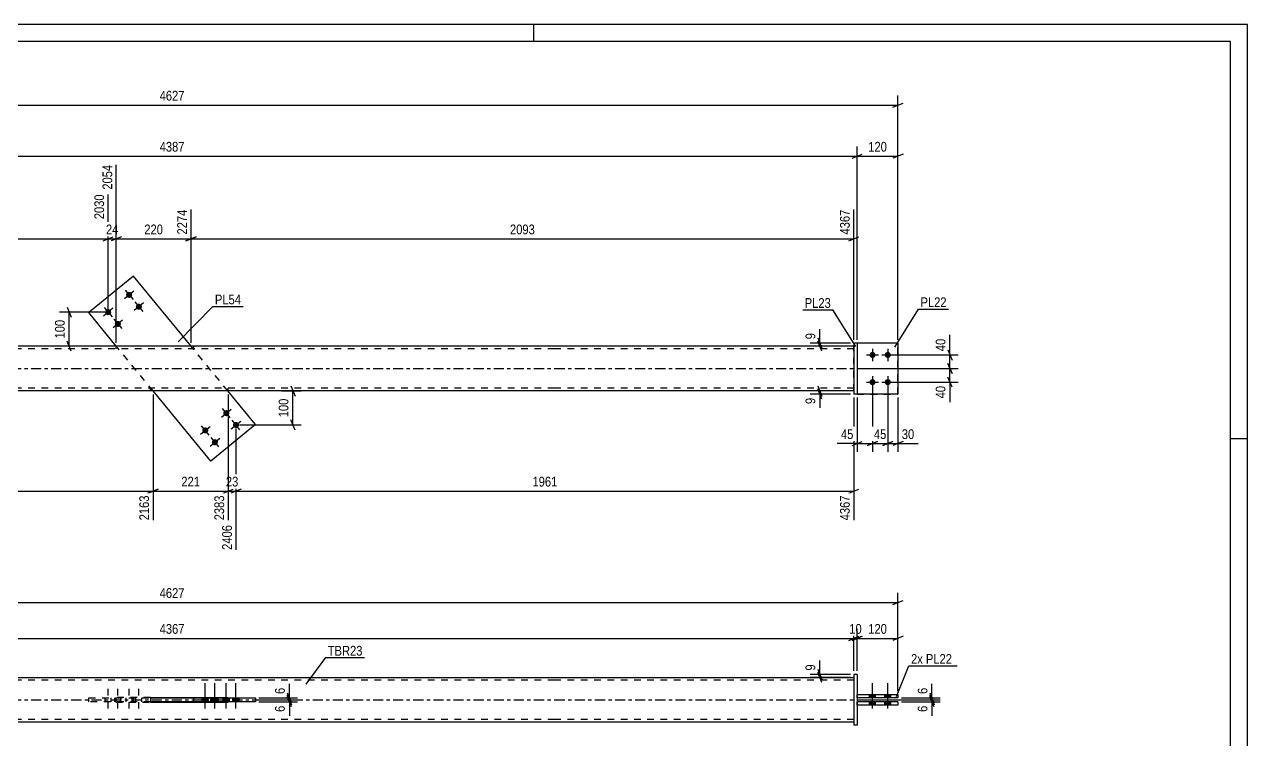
# Model space of a CAD drawing. Header units: millimetres. Extents: x 0 to 594, y 0 to 420.
# Drawn here: x 234.1 to 594, y 209.4 to 420 of the extents above; entities that cross this region are included whole.
import ezdxf

# ---------------------------------------------------------------- set-up
doc = ezdxf.new("R2010")
doc.units = ezdxf.units.MM
doc.linetypes.add('DXK_LINE_DOT2', pattern=[3.9198, 1.9599, -1.9599])
doc.linetypes.add('DXK_LINE_DOT3', pattern=[5.9187, 2.979, -0.9799, 0.9799, -0.9799])
doc.styles.add('Arial Narrow', font='ARIALN.TTF', dxfattribs={"height": 0.2})

# ---------------------------------------------------------------- blocks, each defined once
blk = doc.blocks.new('Unknown-489685050-1163')
at = {"color": 5, "linetype": 'Continuous'}
for p, q in [((594, 420), (0, 420)), ((384, 415), (384, 420)), ((594, 0), (594, 420)), ((589, 415), (5, 415)), ((589, 5), (589, 415)), ((594, 298), (589, 298))]:
    blk.add_line(p, q, dxfattribs=at)
blk = doc.blocks.new('Part-489685050-1906 - 1883')
at = {"color": 2, "linetype": 'Continuous'}
for p, q in [((479.14, 221.69), (479.14, 222.69)), ((479.14, 222.69), (491.14, 222.69)), ((491.14, 221.69), (479.14, 221.69)), ((491.14, 222.69), (491.14, 221.69))]:
    blk.add_line(p, q, dxfattribs=at)
blk = doc.blocks.new('Part-489685050-1901 - 1883')
at = {"color": 2, "linetype": 'Continuous'}
for p, q in [((479.14, 219.49), (479.14, 220.49)), ((491.14, 220.49), (479.14, 220.49)), ((491.14, 220.49), (491.14, 219.49)), ((491.14, 219.49), (479.14, 219.49))]:
    blk.add_line(p, q, dxfattribs=at)
blk = doc.blocks.new('Part-489685050-1907 - 1883')
at = {"color": 2, "linetype": 'Continuous'}
for p, q in [((479.14, 228.59), (478.14, 228.59)), ((478.14, 228.59), (478.14, 213.59)), ((479.14, 228.59), (479.14, 213.59)), ((479.14, 213.59), (478.14, 213.59))]:
    blk.add_line(p, q, dxfattribs=at)
blk = doc.blocks.new('Part-489685050-1896 - 1883')
at = {"color": 2, "linetype": 'Continuous'}
for p, q in [((165.02, 227.69), (390.04, 227.69)), ((390.14, 227.69), (478.14, 227.69)), ((271.2, 221.79), (271.2, 220.39)), ((271.2, 221.79), (294.04, 221.79)), ((271.2, 220.39), (294.04, 220.39)), ((283.87, 221.79), (283.87, 221.69)), ((283.87, 220.39), (283.87, 220.49)), ((294.04, 221.79), (294.04, 221.69)), ((294.04, 220.39), (294.04, 220.49)), ((390.04, 214.49), (165.02, 214.49)), ((478.14, 214.49), (390.14, 214.49))]:
    blk.add_line(p, q, dxfattribs=at)
at = {"color": 7, "linetype": 'DXK_LINE_DOT2'}
for p, q in [((390.04, 226.89), (165.02, 226.89)), ((478.14, 226.89), (390.14, 226.89)), ((478.14, 227.69), (478.14, 214.49)), ((261.02, 221.79), (261.02, 220.39)), ((271.2, 221.79), (261.02, 221.79)), ((261.02, 220.39), (271.2, 220.39)), ((283.87, 221.69), (283.87, 220.49)), ((294.04, 221.69), (294.04, 220.49)), ((390.04, 215.29), (165.02, 215.29)), ((478.14, 215.29), (390.14, 215.29))]:
    blk.add_line(p, q, dxfattribs=at)
at = {"color": 7, "linetype": 'DXK_LINE_DOT3'}
for p, q in [((165.02, 221.09), (390.04, 221.09)), ((390.14, 221.09), (478.14, 221.09))]:
    blk.add_line(p, q, dxfattribs=at)
blk = doc.blocks.new('Part-489685050-1923 - 1883')
at = {"color": 7, "linetype": 'DXK_LINE_DOT2'}
for p, q in [((253.02, 220.49), (253.02, 221.69)), ((253.02, 221.69), (271.2, 221.69)), ((271.2, 220.49), (253.02, 220.49)), ((266.16, 220.49), (266.16, 221.69))]:
    blk.add_line(p, q, dxfattribs=at)
at = {"color": 2, "linetype": 'Continuous'}
for p, q in [((271.2, 221.69), (302.04, 221.69)), ((302.04, 220.49), (271.2, 220.49)), ((288.9, 220.49), (288.9, 221.69)), ((302.04, 221.69), (302.04, 220.49))]:
    blk.add_line(p, q, dxfattribs=at)
blk = doc.blocks.new('Bolt-489685050-1924 - 1883')
at = {"linetype": 'Continuous'}
for points in [[(484.54, 222.69), (482.74, 222.69), (482.74, 221.69), (484.54, 221.69)], [(484.54, 222.69), (482.74, 222.69), (482.74, 221.69), (484.54, 221.69)], [(484.54, 220.49), (482.74, 220.49), (482.74, 219.49), (484.54, 219.49)], [(484.54, 220.49), (482.74, 220.49), (482.74, 219.49), (484.54, 219.49)], [(489.04, 222.69), (487.24, 222.69), (487.24, 221.69), (489.04, 221.69)], [(489.04, 222.69), (487.24, 222.69), (487.24, 221.69), (489.04, 221.69)], [(489.04, 220.49), (487.24, 220.49), (487.24, 219.49), (489.04, 219.49)], [(489.04, 220.49), (487.24, 220.49), (487.24, 219.49), (489.04, 219.49)]]:
    blk.add_hatch(color=1, dxfattribs=at).paths.add_polyline_path(points)
at = {"color": 1, "linetype": 'Continuous'}
for p, q in [((483.64, 218.49), (483.64, 225.99)), ((483.64, 218.49), (483.64, 225.99)), ((488.14, 218.49), (488.14, 225.99)), ((488.14, 218.49), (488.14, 225.99)), ((482.74, 221.69), (482.74, 222.69)), ((482.74, 221.69), (482.74, 222.69)), ((482.74, 219.49), (482.74, 220.49)), ((482.74, 219.49), (482.74, 220.49)), ((484.54, 221.69), (484.54, 222.69)), ((484.54, 221.69), (484.54, 222.69)), ((484.54, 219.49), (484.54, 220.49)), ((484.54, 219.49), (484.54, 220.49)), ((487.24, 221.69), (487.24, 222.69)), ((487.24, 221.69), (487.24, 222.69)), ((487.24, 219.49), (487.24, 220.49)), ((487.24, 219.49), (487.24, 220.49)), ((489.04, 221.69), (489.04, 222.69)), ((489.04, 221.69), (489.04, 222.69)), ((489.04, 219.49), (489.04, 220.49)), ((489.04, 219.49), (489.04, 220.49))]:
    blk.add_line(p, q, dxfattribs=at)
blk = doc.blocks.new('Bolt-489685050-1926 - 1883')
at = {"color": 1, "linetype": 'DXK_LINE_DOT2'}
for p, q in [((258.72, 218.49), (258.72, 225.99)), ((261.57, 218.49), (261.57, 225.99)), ((264.9, 218.49), (264.9, 225.99)), ((267.76, 218.49), (267.76, 225.99)), ((257.82, 220.49), (257.82, 221.69)), ((259.62, 220.49), (259.62, 221.69)), ((260.67, 220.49), (260.67, 221.69)), ((262.47, 220.49), (262.47, 221.69)), ((264, 220.49), (264, 221.69)), ((265.8, 220.49), (265.8, 221.69)), ((266.86, 220.49), (266.86, 221.69)), ((268.66, 220.49), (268.66, 221.69))]:
    blk.add_line(p, q, dxfattribs=at)
blk = doc.blocks.new('Bolt-489685050-1927 - 1883')
at = {"linetype": 'Continuous'}
for points in [[(286.4, 220.49), (288.2, 220.49), (288.2, 221.69), (286.4, 221.69)], [(289.26, 220.49), (291.06, 220.49), (291.06, 221.69), (289.26, 221.69)], [(292.59, 220.49), (294.39, 220.49), (294.39, 221.69), (292.59, 221.69)], [(295.44, 220.49), (297.24, 220.49), (297.24, 221.69), (295.44, 221.69)]]:
    blk.add_hatch(color=1, dxfattribs=at).paths.add_polyline_path(points)
at = {"color": 1, "linetype": 'Continuous'}
for p, q in [((287.3, 218.49), (287.3, 225.99)), ((290.16, 218.49), (290.16, 225.99)), ((293.49, 218.49), (293.49, 225.99)), ((296.34, 218.49), (296.34, 225.99)), ((286.4, 220.49), (286.4, 221.69)), ((288.2, 220.49), (288.2, 221.69)), ((289.26, 220.49), (289.26, 221.69)), ((291.06, 220.49), (291.06, 221.69)), ((292.59, 220.49), (292.59, 221.69)), ((294.39, 220.49), (294.39, 221.69)), ((295.44, 220.49), (295.44, 221.69)), ((297.24, 220.49), (297.24, 221.69))]:
    blk.add_line(p, q, dxfattribs=at)
blk = doc.blocks.new('Bolt-489685050-2128 - 2114')
at = {"linetype": 'Continuous'}
for points in [[(265.6, 340.92, -1), (264.21, 339.78, -1)], [(259.42, 335.85, -1), (258.02, 334.7, -1)], [(268.45, 337.44, -1), (267.06, 336.3, -1)], [(262.27, 332.37, -1), (260.88, 331.23, -1)]]:
    blk.add_hatch(color=1, dxfattribs=at).paths.add_polyline_path(points)
at = {"color": 1, "linetype": 'Continuous'}
for p, q in [((266.3, 341.49), (263.51, 339.21)), ((263.76, 341.74), (266.05, 338.96)), ((260.11, 336.42), (257.33, 334.13)), ((257.58, 336.67), (259.86, 333.88)), ((269.15, 338.01), (266.37, 335.73)), ((266.62, 338.26), (268.9, 335.48)), ((262.97, 332.94), (260.18, 330.65)), ((260.43, 333.19), (262.72, 330.41))]:
    blk.add_line(p, q, dxfattribs=at)
blk = doc.blocks.new('Bolt-489685050-2127 - 2114')
at = {"linetype": 'Continuous'}
for points in [[(292.79, 304.95, -1), (294.18, 306.09, -1)], [(295.65, 301.47, -1), (297.04, 302.61, -1)], [(286.61, 299.87, -1), (288, 301.01, -1)], [(289.46, 296.39, -1), (290.85, 297.54, -1)]]:
    blk.add_hatch(color=1, dxfattribs=at).paths.add_polyline_path(points)
at = {"color": 1, "linetype": 'Continuous'}
for p, q in [((292.1, 304.38), (294.88, 306.66)), ((294.63, 304.13), (292.35, 306.91)), ((294.95, 300.9), (297.73, 303.18)), ((297.49, 300.65), (295.2, 303.43)), ((285.91, 299.3), (288.7, 301.58)), ((288.45, 299.05), (286.16, 301.83)), ((288.77, 295.82), (291.55, 298.11)), ((291.3, 295.57), (289.02, 298.36))]:
    blk.add_line(p, q, dxfattribs=at)
blk = doc.blocks.new('Bolt-489685050-2130 - 2114')
at = {"linetype": 'Continuous'}
for points in [[(483.64, 323.56, -1), (483.64, 321.76, -1)], [(488.14, 323.56, -1), (488.14, 321.76, -1)], [(483.64, 315.56, -1), (483.64, 313.76, -1)], [(488.14, 315.56, -1), (488.14, 313.76, -1)]]:
    blk.add_hatch(color=1, dxfattribs=at).paths.add_polyline_path(points)
at = {"color": 1, "linetype": 'Continuous'}
for p, q in [((483.64, 324.46), (483.64, 320.86)), ((488.14, 324.46), (488.14, 320.86)), ((481.84, 322.66), (485.44, 322.66)), ((486.34, 322.66), (489.94, 322.66)), ((481.84, 314.66), (485.44, 314.66)), ((483.64, 316.46), (483.64, 312.86)), ((486.34, 314.66), (489.94, 314.66)), ((488.14, 316.46), (488.14, 312.86))]:
    blk.add_line(p, q, dxfattribs=at)
blk = doc.blocks.new('Part-489685050-2135 - 2114')
at = {"color": 2, "linetype": 'Continuous'}
for p, q in [((266.16, 345.91), (253.02, 335.13)), ((283.11, 325.26), (266.16, 345.91)), ((261.12, 325.26), (253.02, 335.13)), ((288.9, 291.4), (271.95, 312.06)), ((302.04, 302.19), (293.94, 312.06)), ((302.04, 302.19), (288.9, 291.4))]:
    blk.add_line(p, q, dxfattribs=at)
at = {"color": 7, "linetype": 'DXK_LINE_DOT2'}
for p, q in [((271.95, 312.06), (261.12, 325.26)), ((293.94, 312.06), (283.11, 325.26))]:
    blk.add_line(p, q, dxfattribs=at)
blk = doc.blocks.new('Part-489685050-2151 - 2114')
at = {"color": 2, "linetype": 'Continuous'}
for p, q in [((479.14, 326.16), (478.14, 326.16)), ((478.14, 326.16), (478.14, 311.16)), ((479.14, 326.16), (479.14, 311.16)), ((479.14, 311.16), (478.14, 311.16))]:
    blk.add_line(p, q, dxfattribs=at)
blk = doc.blocks.new('Part-489685050-2156 - 2114')
at = {"color": 2, "linetype": 'Continuous'}
for p, q in [((491.14, 326.16), (479.14, 326.16)), ((491.14, 326.16), (491.14, 311.16)), ((491.14, 311.16), (479.14, 311.16))]:
    blk.add_line(p, q, dxfattribs=at)
at = {"color": 7, "linetype": 'DXK_LINE_DOT2'}
blk.add_line((479.14, 326.16), (479.14, 311.16), dxfattribs=at)
blk = doc.blocks.new('Part-489685050-2157 - 2114')
at = {"color": 7, "linetype": 'DXK_LINE_DOT2'}
for p, q in [((491.14, 326.16), (479.14, 326.16)), ((479.14, 326.16), (479.14, 311.16)), ((491.14, 311.16), (491.14, 326.16)), ((479.14, 311.16), (491.14, 311.16))]:
    blk.add_line(p, q, dxfattribs=at)
blk = doc.blocks.new('Part-489685050-2162 - 2114')
at = {"color": 2, "linetype": 'Continuous'}
for p, q in [((390.04, 325.26), (165.02, 325.26)), ((478.14, 325.26), (390.14, 325.26)), ((390.04, 312.06), (165.02, 312.06)), ((478.14, 312.06), (390.14, 312.06))]:
    blk.add_line(p, q, dxfattribs=at)
at = {"color": 7, "linetype": 'DXK_LINE_DOT2'}
for p, q in [((390.04, 324.46), (165.02, 324.46)), ((261.02, 325.26), (261.02, 324.46)), ((283.87, 325.26), (283.87, 324.46)), ((478.14, 324.46), (390.14, 324.46)), ((478.14, 312.06), (478.14, 325.26)), ((390.04, 312.86), (165.02, 312.86)), ((271.2, 312.06), (271.2, 312.86)), ((294.04, 312.06), (294.04, 312.86)), ((478.14, 312.86), (390.14, 312.86))]:
    blk.add_line(p, q, dxfattribs=at)
at = {"color": 7, "linetype": 'DXK_LINE_DOT3'}
for p, q in [((165.02, 318.66), (390.04, 318.66)), ((390.14, 318.66), (478.14, 318.66))]:
    blk.add_line(p, q, dxfattribs=at)
blk = doc.blocks.new('StraightDimension-489685050-2042 - 1883')
at = {"color": 7, "linetype": 'Continuous'}
for p, q in [((479.14, 221.09), (503.54, 221.09)), ((492.14, 220.49), (503.54, 220.49)), ((500.54, 222.59), (501.74, 219.59)), ((501.74, 218.99), (500.54, 221.99)), ((501.14, 220.49), (501.14, 221.09))]:
    blk.add_line(p, q, dxfattribs=at)
at = {"color": 0}
blk.add_wipeout([(500.39, 219.96), (496.19, 219.96), (496.19, 216.94), (500.39, 216.94)], dxfattribs=at)
at = {"color": 7, "linetype": 'Continuous'}
blk.add_line((501.14, 220.49), (501.14, 216.41), dxfattribs=at)
blk.add_line((501.14, 220.49), (501.14, 216.41), dxfattribs=at)
at = {"color": 3, "style": 'Arial Narrow'}
blk.add_text('6', height=2.86, rotation=90.0002, dxfattribs=at).set_placement((499.79, 217.54))
blk = doc.blocks.new('StraightDimension-489685050-1978 - 1883')
at = {"color": 7, "linetype": 'Continuous'}
for p, q in [((478.14, 229.59), (478.14, 242.05)), ((76.92, 239.2), (478.14, 239.2)), ((476.64, 238.6), (479.64, 239.8))]:
    blk.add_line(p, q, dxfattribs=at)
at = {"color": 0}
blk.add_wipeout([(281.79, 239.95), (281.79, 244.15), (273.28, 244.15), (273.28, 239.95)], dxfattribs=at)
at = {"color": 3, "style": 'Arial Narrow'}
blk.add_text('4367', height=2.863, dxfattribs=at).set_placement((273.88, 240.55))
blk = doc.blocks.new('StraightDimension-489685050-2069 - 1883')
at = {"color": 7, "linetype": 'Continuous'}
for p, q in [((303.04, 221.09), (314.44, 221.09)), ((303.04, 220.49), (314.44, 220.49)), ((311.44, 222.59), (312.64, 219.59)), ((312.64, 218.99), (311.44, 221.99)), ((312.04, 220.49), (312.04, 221.09))]:
    blk.add_line(p, q, dxfattribs=at)
at = {"color": 0}
blk.add_wipeout([(311.29, 219.96), (307.09, 219.96), (307.09, 216.94), (311.29, 216.94)], dxfattribs=at)
at = {"color": 7, "linetype": 'Continuous'}
blk.add_line((312.04, 220.49), (312.04, 216.41), dxfattribs=at)
blk.add_line((312.04, 220.49), (312.04, 216.41), dxfattribs=at)
at = {"color": 3, "style": 'Arial Narrow'}
blk.add_text('6', height=2.86, rotation=90.0002, dxfattribs=at).set_placement((310.69, 217.54))
blk = doc.blocks.new('StraightDimension-489685050-1937 - 1883')
at = {"color": 7, "linetype": 'Continuous'}
for p, q in [((491.14, 223.69), (491.14, 252.61)), ((63.92, 249.76), (491.14, 249.76)), ((489.64, 249.16), (492.64, 250.36))]:
    blk.add_line(p, q, dxfattribs=at)
at = {"color": 0}
blk.add_wipeout([(281.79, 250.51), (281.79, 254.71), (273.28, 254.71), (273.28, 250.51)], dxfattribs=at)
at = {"color": 3, "style": 'Arial Narrow'}
blk.add_text('4627', height=2.863, dxfattribs=at).set_placement((273.88, 251.11))
blk = doc.blocks.new('StraightDimension-489685050-1986 - 1883')
at = {"color": 7, "linetype": 'Continuous'}
for p, q in [((478.14, 229.59), (478.14, 242.05)), ((479.14, 229.59), (479.14, 242.05)), ((476.64, 238.6), (479.64, 239.8)), ((480.64, 239.8), (477.64, 238.6)), ((478.14, 239.2), (479.14, 239.2))]:
    blk.add_line(p, q, dxfattribs=at)
at = {"color": 0}
blk.add_wipeout([(481.07, 239.95), (481.07, 244.15), (476.21, 244.15), (476.21, 239.95)], dxfattribs=at)
at = {"color": 3, "style": 'Arial Narrow'}
blk.add_text('10', height=2.863, dxfattribs=at).set_placement((476.81, 240.55))
blk = doc.blocks.new('StraightDimension-489685050-1995 - 1883')
at = {"color": 7, "linetype": 'Continuous'}
for p, q in [((479.14, 229.59), (479.14, 242.05)), ((491.14, 223.69), (491.14, 242.05)), ((477.64, 238.6), (480.64, 239.8)), ((479.14, 239.2), (491.14, 239.2)), ((492.64, 239.8), (489.64, 238.6))]:
    blk.add_line(p, q, dxfattribs=at)
at = {"color": 0}
blk.add_wipeout([(488.48, 239.95), (488.48, 244.15), (481.8, 244.15), (481.8, 239.95)], dxfattribs=at)
at = {"color": 3, "style": 'Arial Narrow'}
blk.add_text('120', height=2.863, dxfattribs=at).set_placement((482.4, 240.55))
blk = doc.blocks.new('StraightDimension-489685050-2006 - 1883')
at = {"color": 7, "linetype": 'Continuous'}
for p, q in [((477.14, 228.59), (465.29, 228.59)), ((477.14, 227.69), (465.29, 227.69)), ((467.54, 230.09), (468.74, 227.09)), ((468.74, 226.19), (467.54, 229.19)), ((468.14, 227.69), (468.14, 228.59))]:
    blk.add_line(p, q, dxfattribs=at)
at = {"color": 0}
blk.add_wipeout([(467.39, 232.14), (463.19, 232.14), (463.19, 229.11), (467.39, 229.11)], dxfattribs=at)
at = {"color": 7, "linetype": 'Continuous'}
blk.add_line((468.14, 228.59), (468.14, 232.67), dxfattribs=at)
blk.add_line((468.14, 228.59), (468.14, 232.67), dxfattribs=at)
at = {"color": 3, "style": 'Arial Narrow'}
blk.add_text('9', height=2.86, rotation=90.0002, dxfattribs=at).set_placement((466.79, 229.71))
blk = doc.blocks.new('StraightDimension-489685050-2055 - 1883')
at = {"color": 7, "linetype": 'Continuous'}
for p, q in [((500.54, 223.19), (501.74, 220.19)), ((479.14, 221.09), (503.54, 221.09)), ((492.14, 221.69), (503.54, 221.69)), ((501.74, 219.59), (500.54, 222.59)), ((501.14, 221.09), (501.14, 221.69))]:
    blk.add_line(p, q, dxfattribs=at)
at = {"color": 0}
blk.add_wipeout([(500.39, 225.24), (496.19, 225.24), (496.19, 222.21), (500.39, 222.21)], dxfattribs=at)
at = {"color": 7, "linetype": 'Continuous'}
blk.add_line((501.14, 221.69), (501.14, 225.77), dxfattribs=at)
blk.add_line((501.14, 221.69), (501.14, 225.77), dxfattribs=at)
at = {"color": 3, "style": 'Arial Narrow'}
blk.add_text('6', height=2.86, rotation=90.0002, dxfattribs=at).set_placement((499.79, 222.81))
blk = doc.blocks.new('StraightDimension-489685050-2073 - 1883')
at = {"color": 7, "linetype": 'Continuous'}
for p, q in [((311.44, 223.19), (312.64, 220.19)), ((303.04, 221.69), (314.44, 221.69)), ((303.04, 221.09), (314.44, 221.09)), ((312.64, 219.59), (311.44, 222.59)), ((312.04, 221.09), (312.04, 221.69))]:
    blk.add_line(p, q, dxfattribs=at)
at = {"color": 0}
blk.add_wipeout([(311.29, 225.24), (307.09, 225.24), (307.09, 222.21), (311.29, 222.21)], dxfattribs=at)
at = {"color": 7, "linetype": 'Continuous'}
blk.add_line((312.04, 221.69), (312.04, 225.77), dxfattribs=at)
blk.add_line((312.04, 221.69), (312.04, 225.77), dxfattribs=at)
at = {"color": 3, "style": 'Arial Narrow'}
blk.add_text('6', height=2.86, rotation=90.0002, dxfattribs=at).set_placement((310.69, 222.81))
blk = doc.blocks.new('StraightDimension-489685050-2327 - 2114')
at = {"color": 7, "linetype": 'Continuous'}
for p, q in [((505.84, 324.16), (507.04, 321.16)), ((489.14, 322.66), (508.84, 322.66)), ((506.44, 318.66), (506.44, 322.66)), ((479.14, 318.66), (508.84, 318.66)), ((507.04, 317.16), (505.84, 320.16))]:
    blk.add_line(p, q, dxfattribs=at)
at = {"color": 0}
blk.add_wipeout([(505.69, 328.04), (501.49, 328.04), (501.49, 323.18), (505.69, 323.18)], dxfattribs=at)
at = {"color": 7, "linetype": 'Continuous'}
blk.add_line((506.44, 322.66), (506.44, 328.56), dxfattribs=at)
blk.add_line((506.44, 322.66), (506.44, 328.56), dxfattribs=at)
at = {"color": 3, "style": 'Arial Narrow'}
blk.add_text('40', height=2.863, rotation=90.0002, dxfattribs=at).set_placement((505.09, 323.78))
blk = doc.blocks.new('StraightDimension-489685050-2314 - 2114')
at = {"color": 7, "linetype": 'Continuous'}
for p, q in [((479.14, 318.66), (508.84, 318.66)), ((505.84, 320.16), (507.04, 317.16)), ((506.44, 314.66), (506.44, 318.66)), ((489.14, 314.66), (508.84, 314.66)), ((507.04, 313.16), (505.84, 316.16))]:
    blk.add_line(p, q, dxfattribs=at)
at = {"color": 0}
blk.add_wipeout([(505.69, 314.13), (501.49, 314.13), (501.49, 309.28), (505.69, 309.28)], dxfattribs=at)
at = {"color": 7, "linetype": 'Continuous'}
blk.add_line((506.44, 314.66), (506.44, 308.75), dxfattribs=at)
blk.add_line((506.44, 314.66), (506.44, 308.75), dxfattribs=at)
at = {"color": 3, "style": 'Arial Narrow'}
blk.add_text('40', height=2.863, rotation=90.0002, dxfattribs=at).set_placement((505.09, 309.88))
blk = doc.blocks.new('StraightDimension-489685050-2535 - 2114')
at = {"color": 7, "linetype": 'Continuous'}
for p, q in [((477.64, 380.59), (480.64, 381.79)), ((479.14, 327.16), (479.14, 384.04)), ((492.64, 381.79), (489.64, 380.59)), ((491.14, 327.16), (491.14, 384.04)), ((479.14, 381.19), (491.14, 381.19))]:
    blk.add_line(p, q, dxfattribs=at)
at = {"color": 0}
blk.add_wipeout([(488.48, 381.94), (488.48, 386.14), (481.8, 386.14), (481.8, 381.94)], dxfattribs=at)
at = {"color": 3, "style": 'Arial Narrow'}
blk.add_text('120', height=2.863, dxfattribs=at).set_placement((482.4, 382.54))
blk = doc.blocks.new('StraightDimension-489685050-2468 - 2114')
at = {"color": 7, "linetype": 'Continuous'}
for p, q in [((63.92, 396.23), (491.14, 396.23)), ((489.64, 395.63), (492.64, 396.83)), ((491.14, 327.16), (491.14, 399.08))]:
    blk.add_line(p, q, dxfattribs=at)
at = {"color": 0}
blk.add_wipeout([(281.79, 396.98), (281.79, 401.18), (273.28, 401.18), (273.28, 396.98)], dxfattribs=at)
at = {"color": 3, "style": 'Arial Narrow'}
blk.add_text('4627', height=2.863, dxfattribs=at).set_placement((273.88, 397.58))
blk = doc.blocks.new('StraightDimension-489685050-2404 - 2114')
at = {"color": 7, "linetype": 'Continuous'}
for p, q in [((257.72, 335.28), (244.44, 335.28)), ((246.69, 336.78), (247.89, 333.78)), ((247.29, 325.26), (247.29, 335.28)), ((254.56, 325.26), (244.44, 325.26)), ((247.89, 323.76), (246.69, 326.76))]:
    blk.add_line(p, q, dxfattribs=at)
at = {"color": 0}
blk.add_wipeout([(246.54, 333.61), (242.34, 333.61), (242.34, 326.92), (246.54, 326.92)], dxfattribs=at)
at = {"color": 3, "style": 'Arial Narrow'}
blk.add_text('100', height=2.863, rotation=90.0002, dxfattribs=at).set_placement((245.94, 327.52))
blk = doc.blocks.new('StraightDimension-489685050-2421 - 2114')
at = {"color": 7, "linetype": 'Continuous'}
for p, q in [((283.11, 326.26), (283.11, 365.45)), ((478.14, 327.16), (478.14, 365.45)), ((284.61, 357.44), (281.61, 356.24)), ((283.11, 356.84), (478.14, 356.84)), ((476.64, 356.24), (479.64, 357.44))]:
    blk.add_line(p, q, dxfattribs=at)
at = {"color": 0, "linetype": 'Continuous'}
blk.add_wipeout([(477.54, 366.05), (473.34, 366.05), (473.34, 357.54), (477.54, 357.54)], dxfattribs=at)
at = {"color": 0}
blk.add_wipeout([(384.88, 357.59), (384.88, 361.79), (376.37, 361.79), (376.37, 357.59)], dxfattribs=at)
at = {"color": 3, "linetype": 'Continuous', "style": 'Arial Narrow'}
blk.add_text('4367', height=2.863, rotation=90.0002, dxfattribs=at).set_placement((476.94, 358.14))
at = {"color": 3, "style": 'Arial Narrow'}
blk.add_text('2093', height=2.863, dxfattribs=at).set_placement((376.97, 358.19))
blk = doc.blocks.new('StraightDimension-489685050-2357 - 2114')
at = {"color": 7, "linetype": 'Continuous'}
for p, q in [((478.14, 310.16), (478.14, 273.96)), ((296.34, 301.04), (296.34, 265.26)), ((297.84, 283.17), (294.84, 281.97)), ((296.34, 282.57), (478.14, 282.57)), ((476.64, 281.97), (479.64, 283.17))]:
    blk.add_line(p, q, dxfattribs=at)
at = {"color": 0}
blk.add_wipeout([(391.5, 283.32), (391.5, 287.52), (382.99, 287.52), (382.99, 283.32)], dxfattribs=at)
at = {"color": 0, "linetype": 'Continuous'}
blk.add_wipeout([(477.54, 281.87), (473.34, 281.87), (473.34, 273.36), (477.54, 273.36)], dxfattribs=at)
at = {"color": 3, "style": 'Arial Narrow'}
blk.add_text('1961', height=2.863, dxfattribs=at).set_placement((383.59, 283.92))
at = {"color": 3, "linetype": 'Continuous', "style": 'Arial Narrow'}
blk.add_text('4367', height=2.863, rotation=90.0002, dxfattribs=at).set_placement((476.94, 273.96))
blk = doc.blocks.new('StraightDimension-489685050-2387 - 2114')
at = {"color": 7, "linetype": 'Continuous'}
for p, q in [((294.04, 311.06), (294.04, 273.96)), ((296.34, 301.04), (296.34, 265.26)), ((292.54, 281.97), (295.54, 283.17)), ((294.04, 282.57), (296.34, 282.57)), ((297.84, 283.17), (294.84, 281.97))]:
    blk.add_line(p, q, dxfattribs=at)
at = {"color": 0}
blk.add_wipeout([(297.62, 283.32), (297.62, 287.52), (292.77, 287.52), (292.77, 283.32)], dxfattribs=at)
at = {"color": 0, "linetype": 'Continuous'}
blk.add_wipeout([(295.74, 273.17), (291.54, 273.17), (291.54, 264.66), (295.74, 264.66)], dxfattribs=at)
at = {"color": 3, "style": 'Arial Narrow'}
blk.add_text('23', height=2.863, dxfattribs=at).set_placement((293.37, 283.92))
at = {"color": 3, "linetype": 'Continuous', "style": 'Arial Narrow'}
blk.add_text('2406', height=2.863, rotation=90.0002, dxfattribs=at).set_placement((295.14, 265.26))
blk = doc.blocks.new('StraightDimension-489685050-2365 - 2114')
at = {"color": 7, "linetype": 'Continuous'}
for p, q in [((271.95, 311.06), (271.95, 273.96)), ((294.04, 311.06), (294.04, 273.96)), ((273.45, 283.17), (270.45, 281.97)), ((271.95, 282.57), (294.04, 282.57)), ((292.54, 281.97), (295.54, 283.17))]:
    blk.add_line(p, q, dxfattribs=at)
at = {"color": 0}
blk.add_wipeout([(286.34, 283.32), (286.34, 287.52), (279.66, 287.52), (279.66, 283.32)], dxfattribs=at)
at = {"color": 0, "linetype": 'Continuous'}
blk.add_wipeout([(293.44, 281.87), (289.24, 281.87), (289.24, 273.36), (293.44, 273.36)], dxfattribs=at)
at = {"color": 3, "style": 'Arial Narrow'}
blk.add_text('221', height=2.863, dxfattribs=at).set_placement((280.26, 283.92))
at = {"color": 3, "linetype": 'Continuous', "style": 'Arial Narrow'}
blk.add_text('2383', height=2.863, rotation=90.0002, dxfattribs=at).set_placement((292.84, 273.96))
blk = doc.blocks.new('StraightDimension-489685050-2166 - 2114')
at = {"color": 7, "linetype": 'Continuous'}
for p, q in [((467.54, 327.66), (468.74, 324.66)), ((477.14, 326.16), (465.29, 326.16)), ((477.14, 325.26), (465.29, 325.26)), ((468.74, 323.76), (467.54, 326.76)), ((468.14, 325.26), (468.14, 326.16))]:
    blk.add_line(p, q, dxfattribs=at)
at = {"color": 0}
blk.add_wipeout([(467.39, 329.71), (463.19, 329.71), (463.19, 326.68), (467.39, 326.68)], dxfattribs=at)
at = {"color": 7, "linetype": 'Continuous'}
blk.add_line((468.14, 326.16), (468.14, 330.24), dxfattribs=at)
blk.add_line((468.14, 326.16), (468.14, 330.24), dxfattribs=at)
at = {"color": 3, "style": 'Arial Narrow'}
blk.add_text('9', height=2.86, rotation=90.0002, dxfattribs=at).set_placement((466.79, 327.28))
blk = doc.blocks.new('StraightDimension-489685050-2173 - 2114')
at = {"color": 7, "linetype": 'Continuous'}
for p, q in [((467.54, 313.56), (468.74, 310.56)), ((477.14, 312.06), (465.29, 312.06)), ((477.14, 311.16), (465.29, 311.16)), ((468.74, 309.66), (467.54, 312.66)), ((468.14, 311.16), (468.14, 312.06))]:
    blk.add_line(p, q, dxfattribs=at)
at = {"color": 0}
blk.add_wipeout([(467.39, 310.63), (463.19, 310.63), (463.19, 307.6), (467.39, 307.6)], dxfattribs=at)
at = {"color": 7, "linetype": 'Continuous'}
blk.add_line((468.14, 311.16), (468.14, 307.08), dxfattribs=at)
blk.add_line((468.14, 311.16), (468.14, 307.08), dxfattribs=at)
at = {"color": 3, "style": 'Arial Narrow'}
blk.add_text('9', height=2.86, rotation=90.0002, dxfattribs=at).set_placement((466.79, 308.2))
blk = doc.blocks.new('StraightDimension-489685050-2574 - 2114')
at = {"color": 7, "linetype": 'Continuous'}
for p, q in [((312.51, 313.56), (313.71, 310.56)), ((309.72, 312.06), (315.51, 312.06)), ((313.11, 302.04), (313.11, 312.06)), ((313.71, 300.54), (312.51, 303.54)), ((297.34, 302.04), (315.51, 302.04))]:
    blk.add_line(p, q, dxfattribs=at)
at = {"color": 0}
blk.add_wipeout([(312.36, 310.39), (308.16, 310.39), (308.16, 303.71), (312.36, 303.71)], dxfattribs=at)
at = {"color": 3, "style": 'Arial Narrow'}
blk.add_text('100', height=2.863, rotation=90.0002, dxfattribs=at).set_placement((311.76, 304.31))
blk = doc.blocks.new('StraightDimension-489685050-2207 - 2114')
at = {"color": 7, "linetype": 'Continuous'}
for p, q in [((483.64, 313.66), (483.64, 294.15)), ((479.14, 310.16), (479.14, 294.15)), ((477.64, 295.95), (480.64, 297.15)), ((479.14, 296.55), (483.64, 296.55)), ((485.14, 297.15), (482.14, 295.95))]:
    blk.add_line(p, q, dxfattribs=at)
at = {"color": 0}
blk.add_wipeout([(478.62, 297.3), (478.62, 301.5), (473.76, 301.5), (473.76, 297.3)], dxfattribs=at)
at = {"color": 7, "linetype": 'Continuous'}
blk.add_line((479.14, 296.55), (473.24, 296.55), dxfattribs=at)
blk.add_line((479.14, 296.55), (473.24, 296.55), dxfattribs=at)
at = {"color": 3, "style": 'Arial Narrow'}
blk.add_text('45', height=2.863, dxfattribs=at).set_placement((474.36, 297.9))
blk = doc.blocks.new('StraightDimension-489685050-2229 - 2114')
at = {"color": 7, "linetype": 'Continuous'}
for p, q in [((483.64, 313.66), (483.64, 294.15)), ((488.14, 313.66), (488.14, 294.15)), ((482.14, 295.95), (485.14, 297.15)), ((483.64, 296.55), (488.14, 296.55)), ((489.64, 297.15), (486.64, 295.95))]:
    blk.add_line(p, q, dxfattribs=at)
at = {"color": 0}
blk.add_wipeout([(488.32, 297.3), (488.32, 301.5), (483.46, 301.5), (483.46, 297.3)], dxfattribs=at)
at = {"color": 3, "style": 'Arial Narrow'}
blk.add_text('45', height=2.863, dxfattribs=at).set_placement((484.06, 297.9))
blk = doc.blocks.new('StraightDimension-489685050-2245 - 2114')
at = {"color": 7, "linetype": 'Continuous'}
for p, q in [((488.14, 313.66), (488.14, 294.15)), ((491.14, 310.16), (491.14, 294.15)), ((486.64, 295.95), (489.64, 297.15)), ((488.14, 296.55), (491.14, 296.55)), ((492.64, 297.15), (489.64, 295.95))]:
    blk.add_line(p, q, dxfattribs=at)
at = {"color": 0}
blk.add_wipeout([(496.52, 297.3), (496.52, 301.5), (491.67, 301.5), (491.67, 297.3)], dxfattribs=at)
at = {"color": 7, "linetype": 'Continuous'}
blk.add_line((491.14, 296.55), (497.05, 296.55), dxfattribs=at)
blk.add_line((491.14, 296.55), (497.05, 296.55), dxfattribs=at)
at = {"color": 3, "style": 'Arial Narrow'}
blk.add_text('30', height=2.863, dxfattribs=at).set_placement((492.27, 297.9))
blk = doc.blocks.new('StraightDimension-489685050-2341 - 2114')
at = {"color": 7, "linetype": 'Continuous'}
for p, q in [((76.92, 311.06), (76.92, 279.45)), ((271.95, 311.06), (271.95, 273.96)), ((78.42, 283.17), (75.42, 281.97)), ((76.92, 282.57), (271.95, 282.57)), ((270.45, 281.97), (273.45, 283.17))]:
    blk.add_line(p, q, dxfattribs=at)
at = {"color": 0}
blk.add_wipeout([(178.69, 283.32), (178.69, 287.52), (170.18, 287.52), (170.18, 283.32)], dxfattribs=at)
at = {"color": 0, "linetype": 'Continuous'}
for points in [[(76.32, 281.87), (72.12, 281.87), (72.12, 278.85), (76.32, 278.85)], [(271.35, 281.87), (267.15, 281.87), (267.15, 273.36), (271.35, 273.36)]]:
    blk.add_wipeout(points, dxfattribs=at)
at = {"color": 3, "style": 'Arial Narrow'}
blk.add_text('2163', height=2.863, dxfattribs=at).set_placement((170.78, 283.92))
at = {"color": 3, "linetype": 'Continuous', "style": 'Arial Narrow'}
for s, height, p in [('0', 2.86, (75.72, 279.45)), ('2163', 2.863, (270.75, 273.96))]:
    blk.add_text(s, height=height, rotation=90.0002, dxfattribs=at).set_placement(p)
blk = doc.blocks.new('StraightDimension-489685050-2415 - 2114')
at = {"color": 7, "linetype": 'Continuous'}
for p, q in [((258.72, 336.28), (258.72, 369.95)), ((76.92, 327.16), (76.92, 359.96)), ((78.42, 357.44), (75.42, 356.24)), ((76.92, 356.84), (258.72, 356.84)), ((257.22, 356.24), (260.22, 357.44))]:
    blk.add_line(p, q, dxfattribs=at)
at = {"color": 0, "linetype": 'Continuous'}
for points in [[(258.12, 370.55), (253.92, 370.55), (253.92, 362.04), (258.12, 362.04)], [(76.32, 360.56), (72.12, 360.56), (72.12, 357.54), (76.32, 357.54)]]:
    blk.add_wipeout(points, dxfattribs=at)
at = {"color": 0}
blk.add_wipeout([(172.08, 357.59), (172.08, 361.79), (163.56, 361.79), (163.56, 357.59)], dxfattribs=at)
at = {"color": 3, "linetype": 'Continuous', "style": 'Arial Narrow'}
for s, height, p in [('2030', 2.863, (257.52, 362.64)), ('0', 2.86, (75.72, 358.14))]:
    blk.add_text(s, height=height, rotation=90.0002, dxfattribs=at).set_placement(p)
at = {"color": 3, "style": 'Arial Narrow'}
blk.add_text('2030', height=2.863, dxfattribs=at).set_placement((164.16, 358.19))
blk = doc.blocks.new('StraightDimension-489685050-2433 - 2114')
at = {"color": 7, "linetype": 'Continuous'}
for p, q in [((261.12, 326.26), (261.12, 378.65)), ((258.72, 336.28), (258.72, 369.95)), ((257.22, 356.24), (260.22, 357.44)), ((258.72, 356.84), (261.12, 356.84)), ((262.62, 357.44), (259.62, 356.24))]:
    blk.add_line(p, q, dxfattribs=at)
at = {"color": 0, "linetype": 'Continuous'}
blk.add_wipeout([(260.52, 379.25), (256.32, 379.25), (256.32, 370.74), (260.52, 370.74)], dxfattribs=at)
at = {"color": 0}
blk.add_wipeout([(262.35, 357.59), (262.35, 361.79), (257.49, 361.79), (257.49, 357.59)], dxfattribs=at)
at = {"color": 3, "linetype": 'Continuous', "style": 'Arial Narrow'}
blk.add_text('2054', height=2.863, rotation=90.0002, dxfattribs=at).set_placement((259.92, 371.34))
at = {"color": 3, "style": 'Arial Narrow'}
blk.add_text('24', height=2.863, dxfattribs=at).set_placement((258.09, 358.19))
blk = doc.blocks.new('StraightDimension-489685050-2447 - 2114')
at = {"color": 7, "linetype": 'Continuous'}
for p, q in [((261.12, 326.26), (261.12, 378.65)), ((283.11, 326.26), (283.11, 365.45)), ((262.62, 357.44), (259.62, 356.24)), ((261.12, 356.84), (283.11, 356.84)), ((281.61, 356.24), (284.61, 357.44))]:
    blk.add_line(p, q, dxfattribs=at)
at = {"color": 0, "linetype": 'Continuous'}
blk.add_wipeout([(282.51, 366.05), (278.31, 366.05), (278.31, 357.54), (282.51, 357.54)], dxfattribs=at)
at = {"color": 0}
blk.add_wipeout([(275.46, 357.59), (275.46, 361.79), (268.77, 361.79), (268.77, 357.59)], dxfattribs=at)
at = {"color": 3, "linetype": 'Continuous', "style": 'Arial Narrow'}
blk.add_text('2274', height=2.863, rotation=90.0002, dxfattribs=at).set_placement((281.91, 358.14))
at = {"color": 3, "style": 'Arial Narrow'}
blk.add_text('220', height=2.863, dxfattribs=at).set_placement((269.37, 358.19))
blk = doc.blocks.new('StraightDimension-489685050-2510 - 2114')
at = {"color": 7, "linetype": 'Continuous'}
for p, q in [((477.64, 380.59), (480.64, 381.79)), ((479.14, 327.16), (479.14, 384.04)), ((75.92, 381.19), (479.14, 381.19))]:
    blk.add_line(p, q, dxfattribs=at)
at = {"color": 0}
blk.add_wipeout([(281.79, 381.94), (281.79, 386.14), (273.28, 386.14), (273.28, 381.94)], dxfattribs=at)
at = {"color": 3, "style": 'Arial Narrow'}
blk.add_text('4387', height=2.863, dxfattribs=at).set_placement((273.88, 382.54))
blk = doc.blocks.new('MarkSet-489685050-2099 - 1883')
at = {"color": 0}
blk.add_wipeout([(498.45, 231.71), (498.45, 234.71), (494.98, 234.71), (494.98, 231.71)], dxfattribs=at)
blk.add_wipeout([(498.45, 231.71), (498.45, 234.71), (494.98, 234.71), (494.98, 231.71)], dxfattribs=at)
at = {"color": 30, "linetype": 'Continuous'}
blk.add_line((490.75, 222.11), (494.38, 231.11), dxfattribs=at)
at = {"color": 0}
blk.add_wipeout([(507.02, 231.71), (507.02, 234.71), (499.35, 234.71), (499.35, 231.71)], dxfattribs=at)
blk.add_wipeout([(507.02, 231.71), (507.02, 234.71), (499.35, 234.71), (499.35, 231.71)], dxfattribs=at)
at = {"color": 30, "linetype": 'Continuous'}
blk.add_line((494.38, 231.11), (508.52, 231.11), dxfattribs=at)
at = {"color": 3, "style": 'Arial Narrow'}
for s, p in [('2x', (494.98, 231.71)), ('PL22', (499.35, 231.71))]:
    blk.add_text(s, height=2.863, dxfattribs=at).set_placement(p)
blk = doc.blocks.new('Mark-489685050-1892 - 1883')
at = {"color": 0}
blk.add_wipeout([(333.57, 234.11), (333.57, 237.11), (323.34, 237.11), (323.34, 234.11)], dxfattribs=at)
blk.add_wipeout([(333.57, 234.11), (333.57, 237.11), (323.34, 237.11), (323.34, 234.11)], dxfattribs=at)
at = {"color": 30, "linetype": 'Continuous'}
for p, q in [((317, 225.69), (322.74, 233.51)), ((322.74, 233.51), (334.17, 233.51))]:
    blk.add_line(p, q, dxfattribs=at)
at = {"color": 3, "style": 'Arial Narrow'}
blk.add_text('TBR23', height=2.863, dxfattribs=at).set_placement((323.34, 234.11))
blk = doc.blocks.new('Mark-489685050-2131 - 2114')
at = {"color": 0}
blk.add_wipeout([(297.82, 337.56), (297.82, 340.56), (290.14, 340.56), (290.14, 337.56)], dxfattribs=at)
blk.add_wipeout([(297.82, 337.56), (297.82, 340.56), (290.14, 340.56), (290.14, 337.56)], dxfattribs=at)
at = {"color": 30, "linetype": 'Continuous'}
for p, q in [((279.34, 326.55), (289.54, 336.96)), ((289.54, 336.96), (298.42, 336.96))]:
    blk.add_line(p, q, dxfattribs=at)
at = {"color": 3, "style": 'Arial Narrow'}
blk.add_text('PL54', height=2.863, dxfattribs=at).set_placement((290.14, 337.56))
blk = doc.blocks.new('Mark-489685050-2147 - 2114')
at = {"color": 0}
blk.add_wipeout([(471.38, 336.53), (471.38, 339.53), (463.7, 339.53), (463.7, 336.53)], dxfattribs=at)
blk.add_wipeout([(471.38, 336.53), (471.38, 339.53), (463.7, 339.53), (463.7, 336.53)], dxfattribs=at)
at = {"color": 30, "linetype": 'Continuous'}
for p in [(463.1, 335.93), (478.71, 325.14)]:
    blk.add_line(p, (471.98, 335.93), dxfattribs=at)
at = {"color": 3, "style": 'Arial Narrow'}
blk.add_text('PL23', height=2.863, dxfattribs=at).set_placement((463.7, 336.53))
blk = doc.blocks.new('Mark-489685050-2152 - 2114')
at = {"color": 0}
blk.add_wipeout([(505.44, 336.76), (505.44, 339.76), (497.77, 339.76), (497.77, 336.76)], dxfattribs=at)
blk.add_wipeout([(505.44, 336.76), (505.44, 339.76), (497.77, 339.76), (497.77, 336.76)], dxfattribs=at)
at = {"color": 30, "linetype": 'Continuous'}
for p, q in [((490.24, 324.97), (497.17, 336.16)), ((497.17, 336.16), (506.04, 336.16))]:
    blk.add_line(p, q, dxfattribs=at)
at = {"color": 3, "style": 'Arial Narrow'}
blk.add_text('PL22', height=2.863, dxfattribs=at).set_placement((497.77, 336.76))

msp = doc.modelspace()

# ---------------------------------------------------------------- block references
for name in ['Unknown-489685050-1163', 'Part-489685050-2135 - 2114', 'Bolt-489685050-2128 - 2114', 'Part-489685050-2162 - 2114', 'Part-489685050-2151 - 2114', 'Part-489685050-2156 - 2114', 'Part-489685050-2157 - 2114', 'Bolt-489685050-2130 - 2114', 'Bolt-489685050-2127 - 2114', 'Part-489685050-1896 - 1883', 'Part-489685050-1907 - 1883', 'Bolt-489685050-1926 - 1883', 'Bolt-489685050-1927 - 1883', 'Bolt-489685050-1924 - 1883', 'Part-489685050-1923 - 1883', 'Part-489685050-1906 - 1883', 'Part-489685050-1901 - 1883']:
    msp.add_blockref(name, (0, 0))

# ---------------------------------------------------------------- next in the draw order: block references
for name in ['StraightDimension-489685050-2327 - 2114', 'StraightDimension-489685050-1978 - 1883', 'StraightDimension-489685050-2069 - 1883', 'StraightDimension-489685050-2042 - 1883']:
    msp.add_blockref(name, (0, 0))

# ---------------------------------------------------------------- next in the draw order: block references
for name in ['StraightDimension-489685050-2535 - 2114', 'StraightDimension-489685050-2314 - 2114', 'StraightDimension-489685050-1937 - 1883']:
    msp.add_blockref(name, (0, 0))

# ---------------------------------------------------------------- next in the draw order: block references
for name in ['StraightDimension-489685050-2468 - 2114', 'StraightDimension-489685050-2357 - 2114', 'StraightDimension-489685050-1986 - 1883', 'Mark-489685050-1892 - 1883', 'StraightDimension-489685050-2073 - 1883']:
    msp.add_blockref(name, (0, 0))

# ---------------------------------------------------------------- next in the draw order: block references
for name in ['StraightDimension-489685050-2421 - 2114', 'Mark-489685050-2152 - 2114', 'StraightDimension-489685050-2404 - 2114', 'StraightDimension-489685050-2173 - 2114', 'StraightDimension-489685050-2387 - 2114', 'StraightDimension-489685050-1995 - 1883']:
    msp.add_blockref(name, (0, 0))

# ---------------------------------------------------------------- next in the draw order: block references
for name in ['StraightDimension-489685050-2415 - 2114', 'StraightDimension-489685050-2166 - 2114', 'StraightDimension-489685050-2574 - 2114', 'StraightDimension-489685050-2207 - 2114', 'StraightDimension-489685050-2365 - 2114', 'StraightDimension-489685050-2006 - 1883', 'StraightDimension-489685050-2055 - 1883']:
    msp.add_blockref(name, (0, 0))

# ---------------------------------------------------------------- next in the draw order: block references
for name in ['StraightDimension-489685050-2433 - 2114', 'StraightDimension-489685050-2229 - 2114', 'StraightDimension-489685050-2341 - 2114', 'MarkSet-489685050-2099 - 1883']:
    msp.add_blockref(name, (0, 0))

# ---------------------------------------------------------------- next in the draw order: block references
for name in ['StraightDimension-489685050-2447 - 2114', 'StraightDimension-489685050-2245 - 2114']:
    msp.add_blockref(name, (0, 0))

# ---------------------------------------------------------------- next in the draw order: block references
msp.add_blockref('StraightDimension-489685050-2510 - 2114', (0, 0))

# ---------------------------------------------------------------- next in the draw order: block references
for name in ['Mark-489685050-2131 - 2114', 'Mark-489685050-2147 - 2114']:
    msp.add_blockref(name, (0, 0))

doc.saveas('drawing.dxf')
